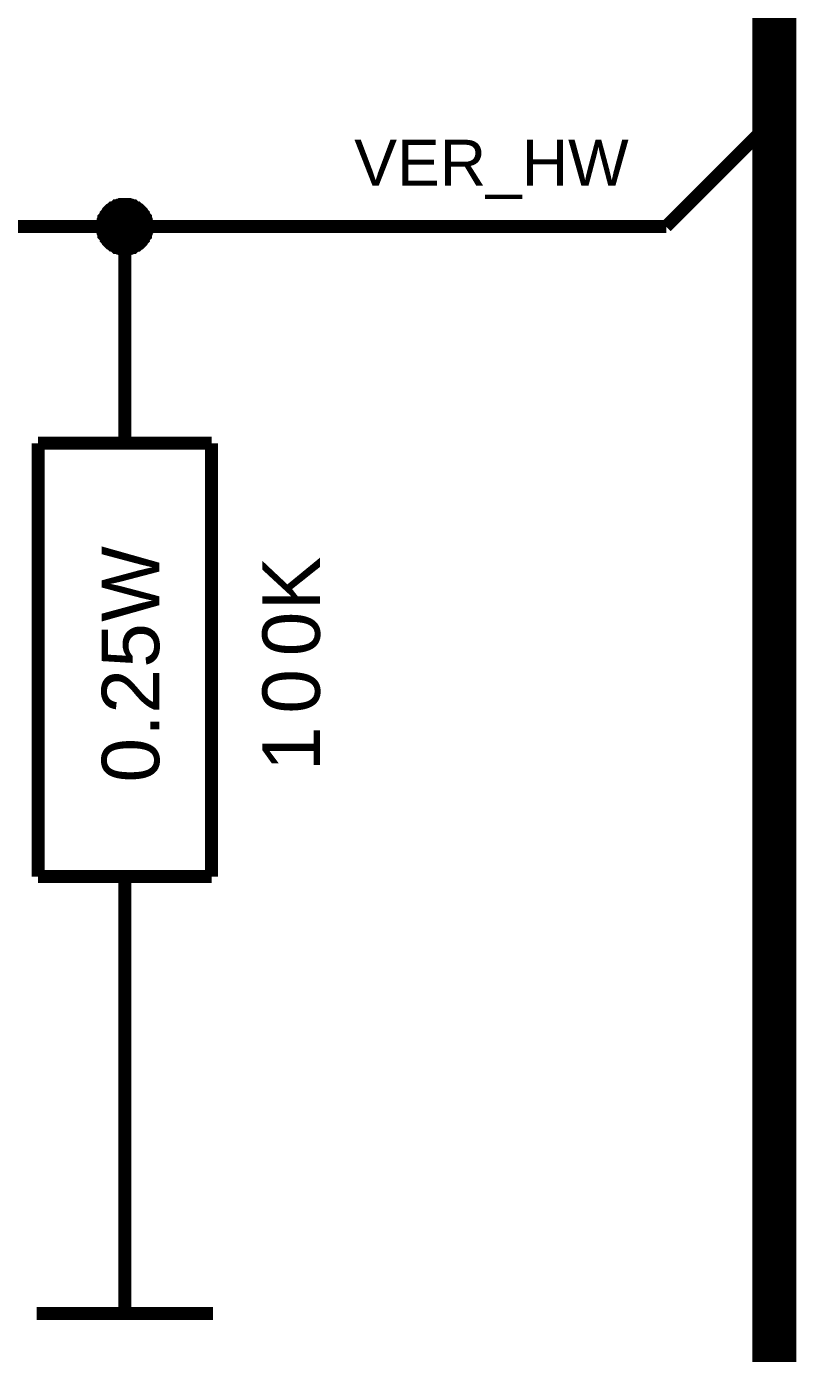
# Model space of a CAD drawing. Header units: millimetres. Extents: x -2024 to 917, y -725 to 13.
# Drawn here: x 582.26 to 600.03, y -372.31 to -341.68 of the extents above; entities that cross this region are included whole.
import ezdxf

# ---------------------------------------------------------------- set-up
doc = ezdxf.new("R2010")
doc.units = ezdxf.units.MM
doc.layers.add('Sheet', color=255, linetype='Continuous')
doc.styles.get("Standard").update_dxf_attribs({"font": 'arial.ttf'})

msp = doc.modelspace()

# ---------------------------------------------------------------- linework, layer by layer
at = {"layer": 'Sheet'}
for points, const_width in [([(599.52, -248.796), (599.52, -443.793)], 1.016), ([(597.021, -346.294), (599.52, -343.794)], 0.3), ([(584.012, -346.294), (584.012, -346.261), (584.012, -346.245), (584.012, -346.211), (584.028, -346.195), (584.028, -346.162), (584.028, -346.145), (584.045, -346.112), (584.045, -346.096), (584.061, -346.079), (584.078, -346.046), (584.095, -346.029), (584.095, -346.013), (584.111, -345.996), (584.128, -345.963), (584.144, -345.946), (584.161, -345.93), (584.177, -345.913), (584.194, -345.897), (584.227, -345.88), (584.243, -345.864), (584.26, -345.864), (584.277, -345.847), (584.31, -345.831), (584.326, -345.814), (584.343, -345.814), (584.376, -345.797), (584.392, -345.797), (584.426, -345.797), (584.442, -345.781), (584.475, -345.781), (584.492, -345.781), (584.525, -345.781)], 0.3), ([(584.012, -346.294), (584.012, -346.261), (584.012, -346.245), (584.012, -346.211), (584.028, -346.195), (584.028, -346.162), (584.028, -346.145), (584.045, -346.112), (584.045, -346.096), (584.061, -346.079), (584.078, -346.046), (584.095, -346.029), (584.095, -346.013), (584.111, -345.996), (584.128, -345.963), (584.144, -345.946), (584.161, -345.93), (584.177, -345.913), (584.194, -345.897), (584.227, -345.88), (584.243, -345.864), (584.26, -345.864), (584.277, -345.847), (584.31, -345.831), (584.326, -345.814), (584.343, -345.814), (584.376, -345.797), (584.392, -345.797), (584.426, -345.797), (584.442, -345.781), (584.475, -345.781), (584.492, -345.781), (584.525, -345.781)], 0.3), ([(584.012, -346.294), (584.012, -346.261), (584.012, -346.245), (584.012, -346.211), (584.028, -346.195), (584.028, -346.162), (584.028, -346.145), (584.045, -346.112), (584.045, -346.096), (584.061, -346.079), (584.078, -346.046), (584.095, -346.029), (584.095, -346.013), (584.111, -345.996), (584.128, -345.963), (584.144, -345.946), (584.161, -345.93), (584.177, -345.913), (584.194, -345.897), (584.227, -345.88), (584.243, -345.864), (584.26, -345.864), (584.277, -345.847), (584.31, -345.831), (584.326, -345.814), (584.343, -345.814), (584.376, -345.797), (584.392, -345.797), (584.426, -345.797), (584.442, -345.781), (584.475, -345.781), (584.492, -345.781), (584.525, -345.781)], 0.3), ([(584.012, -346.294), (584.012, -346.261), (584.012, -346.245), (584.012, -346.211), (584.028, -346.195), (584.028, -346.162), (584.028, -346.145), (584.045, -346.112), (584.045, -346.096), (584.061, -346.079), (584.078, -346.046), (584.095, -346.029), (584.095, -346.013), (584.111, -345.996), (584.128, -345.963), (584.144, -345.946), (584.161, -345.93), (584.177, -345.913), (584.194, -345.897), (584.227, -345.88), (584.243, -345.864), (584.26, -345.864), (584.277, -345.847), (584.31, -345.831), (584.326, -345.814), (584.343, -345.814), (584.376, -345.797), (584.392, -345.797), (584.426, -345.797), (584.442, -345.781), (584.475, -345.781), (584.492, -345.781), (584.525, -345.781)], 0.3), ([(584.012, -346.294), (584.012, -346.261), (584.012, -346.245), (584.012, -346.211), (584.028, -346.195), (584.028, -346.162), (584.028, -346.145), (584.045, -346.112), (584.045, -346.096), (584.061, -346.079), (584.078, -346.046), (584.095, -346.029), (584.095, -346.013), (584.111, -345.996), (584.128, -345.963), (584.144, -345.946), (584.161, -345.93), (584.177, -345.913), (584.194, -345.897), (584.227, -345.88), (584.243, -345.864), (584.26, -345.864), (584.277, -345.847), (584.31, -345.831), (584.326, -345.814), (584.343, -345.814), (584.376, -345.797), (584.392, -345.797), (584.426, -345.797), (584.442, -345.781), (584.475, -345.781), (584.492, -345.781), (584.525, -345.781)], 0.0991), ([(584.012, -346.294), (584.012, -346.261), (584.012, -346.245), (584.012, -346.211), (584.028, -346.195), (584.028, -346.162), (584.028, -346.145), (584.045, -346.112), (584.045, -346.096), (584.061, -346.079), (584.078, -346.046), (584.095, -346.029), (584.095, -346.013), (584.111, -345.996), (584.128, -345.963), (584.144, -345.946), (584.161, -345.93), (584.177, -345.913), (584.194, -345.897), (584.227, -345.88), (584.243, -345.864), (584.26, -345.864), (584.277, -345.847), (584.31, -345.831), (584.326, -345.814), (584.343, -345.814), (584.376, -345.797), (584.392, -345.797), (584.426, -345.797), (584.442, -345.781), (584.475, -345.781), (584.492, -345.781), (584.525, -345.781)], 0.0991), ([(584.012, -346.294), (584.012, -346.261), (584.012, -346.245), (584.012, -346.211), (584.028, -346.195), (584.028, -346.162), (584.028, -346.145), (584.045, -346.112), (584.045, -346.096), (584.061, -346.079), (584.078, -346.046), (584.095, -346.029), (584.095, -346.013), (584.111, -345.996), (584.128, -345.963), (584.144, -345.946), (584.161, -345.93), (584.177, -345.913), (584.194, -345.897), (584.227, -345.88), (584.243, -345.864), (584.26, -345.864), (584.277, -345.847), (584.31, -345.831), (584.326, -345.814), (584.343, -345.814), (584.376, -345.797), (584.392, -345.797), (584.426, -345.797), (584.442, -345.781), (584.475, -345.781), (584.492, -345.781), (584.525, -345.781)], 0.0991), ([(584.012, -346.294), (584.012, -346.261), (584.012, -346.245), (584.012, -346.211), (584.028, -346.195), (584.028, -346.162), (584.028, -346.145), (584.045, -346.112), (584.045, -346.096), (584.061, -346.079), (584.078, -346.046), (584.095, -346.029), (584.095, -346.013), (584.111, -345.996), (584.128, -345.963), (584.144, -345.946), (584.161, -345.93), (584.177, -345.913), (584.194, -345.897), (584.227, -345.88), (584.243, -345.864), (584.26, -345.864), (584.277, -345.847), (584.31, -345.831), (584.326, -345.814), (584.343, -345.814), (584.376, -345.797), (584.392, -345.797), (584.426, -345.797), (584.442, -345.781), (584.475, -345.781), (584.492, -345.781), (584.525, -345.781)], 0.0991), ([(584.525, -345.781), (584.525, -345.781)], 0.3), ([(584.525, -345.781), (584.558, -345.781), (584.575, -345.781), (584.608, -345.781), (584.624, -345.797), (584.657, -345.797), (584.674, -345.797), (584.707, -345.814), (584.723, -345.814), (584.74, -345.831), (584.773, -345.847), (584.79, -345.864), (584.806, -345.864), (584.823, -345.88), (584.856, -345.897), (584.872, -345.913), (584.889, -345.93), (584.906, -345.946), (584.922, -345.963), (584.939, -345.996), (584.955, -346.013), (584.955, -346.029), (584.972, -346.046), (584.988, -346.079), (585.005, -346.096), (585.005, -346.112), (585.021, -346.145), (585.021, -346.162), (585.021, -346.195), (585.038, -346.211), (585.038, -346.245), (585.038, -346.261), (585.038, -346.294)], 0.3), ([(584.525, -345.781), (584.525, -345.781)], 0.3), ([(584.525, -345.781), (584.558, -345.781), (584.575, -345.781), (584.608, -345.781), (584.624, -345.797), (584.657, -345.797), (584.674, -345.797), (584.707, -345.814), (584.723, -345.814), (584.74, -345.831), (584.773, -345.847), (584.79, -345.864), (584.806, -345.864), (584.823, -345.88), (584.856, -345.897), (584.872, -345.913), (584.889, -345.93), (584.906, -345.946), (584.922, -345.963), (584.939, -345.996), (584.955, -346.013), (584.955, -346.029), (584.972, -346.046), (584.988, -346.079), (585.005, -346.096), (585.005, -346.112), (585.021, -346.145), (585.021, -346.162), (585.021, -346.195), (585.038, -346.211), (585.038, -346.245), (585.038, -346.261), (585.038, -346.294)], 0.3), ([(584.525, -345.781), (584.525, -345.781)], 0.3), ([(584.525, -345.781), (584.558, -345.781), (584.575, -345.781), (584.608, -345.781), (584.624, -345.797), (584.657, -345.797), (584.674, -345.797), (584.707, -345.814), (584.723, -345.814), (584.74, -345.831), (584.773, -345.847), (584.79, -345.864), (584.806, -345.864), (584.823, -345.88), (584.856, -345.897), (584.872, -345.913), (584.889, -345.93), (584.906, -345.946), (584.922, -345.963), (584.939, -345.996), (584.955, -346.013), (584.955, -346.029), (584.972, -346.046), (584.988, -346.079), (585.005, -346.096), (585.005, -346.112), (585.021, -346.145), (585.021, -346.162), (585.021, -346.195), (585.038, -346.211), (585.038, -346.245), (585.038, -346.261), (585.038, -346.294)], 0.3), ([(584.525, -345.781), (584.525, -345.781)], 0.3), ([(584.525, -345.781), (584.558, -345.781), (584.575, -345.781), (584.608, -345.781), (584.624, -345.797), (584.657, -345.797), (584.674, -345.797), (584.707, -345.814), (584.723, -345.814), (584.74, -345.831), (584.773, -345.847), (584.79, -345.864), (584.806, -345.864), (584.823, -345.88), (584.856, -345.897), (584.872, -345.913), (584.889, -345.93), (584.906, -345.946), (584.922, -345.963), (584.939, -345.996), (584.955, -346.013), (584.955, -346.029), (584.972, -346.046), (584.988, -346.079), (585.005, -346.096), (585.005, -346.112), (585.021, -346.145), (585.021, -346.162), (585.021, -346.195), (585.038, -346.211), (585.038, -346.245), (585.038, -346.261), (585.038, -346.294)], 0.3), ([(584.525, -345.781), (584.525, -345.781)], 0.0991), ([(584.525, -345.781), (584.558, -345.781), (584.575, -345.781), (584.608, -345.781), (584.624, -345.797), (584.657, -345.797), (584.674, -345.797), (584.707, -345.814), (584.723, -345.814), (584.74, -345.831), (584.773, -345.847), (584.79, -345.864), (584.806, -345.864), (584.823, -345.88), (584.856, -345.897), (584.872, -345.913), (584.889, -345.93), (584.906, -345.946), (584.922, -345.963), (584.939, -345.996), (584.955, -346.013), (584.955, -346.029), (584.972, -346.046), (584.988, -346.079), (585.005, -346.096), (585.005, -346.112), (585.021, -346.145), (585.021, -346.162), (585.021, -346.195), (585.038, -346.211), (585.038, -346.245), (585.038, -346.261), (585.038, -346.294)], 0.0991), ([(584.525, -345.781), (584.525, -345.781)], 0.0991), ([(584.525, -345.781), (584.558, -345.781), (584.575, -345.781), (584.608, -345.781), (584.624, -345.797), (584.657, -345.797), (584.674, -345.797), (584.707, -345.814), (584.723, -345.814), (584.74, -345.831), (584.773, -345.847), (584.79, -345.864), (584.806, -345.864), (584.823, -345.88), (584.856, -345.897), (584.872, -345.913), (584.889, -345.93), (584.906, -345.946), (584.922, -345.963), (584.939, -345.996), (584.955, -346.013), (584.955, -346.029), (584.972, -346.046), (584.988, -346.079), (585.005, -346.096), (585.005, -346.112), (585.021, -346.145), (585.021, -346.162), (585.021, -346.195), (585.038, -346.211), (585.038, -346.245), (585.038, -346.261), (585.038, -346.294)], 0.0991), ([(584.525, -345.781), (584.525, -345.781)], 0.0991), ([(584.525, -345.781), (584.558, -345.781), (584.575, -345.781), (584.608, -345.781), (584.624, -345.797), (584.657, -345.797), (584.674, -345.797), (584.707, -345.814), (584.723, -345.814), (584.74, -345.831), (584.773, -345.847), (584.79, -345.864), (584.806, -345.864), (584.823, -345.88), (584.856, -345.897), (584.872, -345.913), (584.889, -345.93), (584.906, -345.946), (584.922, -345.963), (584.939, -345.996), (584.955, -346.013), (584.955, -346.029), (584.972, -346.046), (584.988, -346.079), (585.005, -346.096), (585.005, -346.112), (585.021, -346.145), (585.021, -346.162), (585.021, -346.195), (585.038, -346.211), (585.038, -346.245), (585.038, -346.261), (585.038, -346.294)], 0.0991), ([(584.525, -345.781), (584.525, -345.781)], 0.0991), ([(584.525, -345.781), (584.558, -345.781), (584.575, -345.781), (584.608, -345.781), (584.624, -345.797), (584.657, -345.797), (584.674, -345.797), (584.707, -345.814), (584.723, -345.814), (584.74, -345.831), (584.773, -345.847), (584.79, -345.864), (584.806, -345.864), (584.823, -345.88), (584.856, -345.897), (584.872, -345.913), (584.889, -345.93), (584.906, -345.946), (584.922, -345.963), (584.939, -345.996), (584.955, -346.013), (584.955, -346.029), (584.972, -346.046), (584.988, -346.079), (585.005, -346.096), (585.005, -346.112), (585.021, -346.145), (585.021, -346.162), (585.021, -346.195), (585.038, -346.211), (585.038, -346.245), (585.038, -346.261), (585.038, -346.294)], 0.0991), ([(582.026, -346.294), (584.525, -346.294), (597.021, -346.294)], 0.3), ([(584.525, -346.808), (584.492, -346.808), (584.475, -346.808), (584.442, -346.808), (584.426, -346.791), (584.392, -346.791), (584.376, -346.791), (584.343, -346.774), (584.326, -346.774), (584.31, -346.758), (584.277, -346.741), (584.26, -346.725), (584.243, -346.725), (584.227, -346.708), (584.194, -346.692), (584.177, -346.675), (584.161, -346.659), (584.144, -346.642), (584.128, -346.625), (584.111, -346.592), (584.095, -346.576), (584.095, -346.559), (584.078, -346.543), (584.061, -346.509), (584.045, -346.493), (584.045, -346.476), (584.028, -346.443), (584.028, -346.427), (584.028, -346.394), (584.012, -346.377), (584.012, -346.344), (584.012, -346.327), (584.012, -346.294)], 0.3), ([(584.012, -346.294), (584.012, -346.294)], 0.3), ([(584.525, -346.808), (584.492, -346.808), (584.475, -346.808), (584.442, -346.808), (584.426, -346.791), (584.392, -346.791), (584.376, -346.791), (584.343, -346.774), (584.326, -346.774), (584.31, -346.758), (584.277, -346.741), (584.26, -346.725), (584.243, -346.725), (584.227, -346.708), (584.194, -346.692), (584.177, -346.675), (584.161, -346.659), (584.144, -346.642), (584.128, -346.625), (584.111, -346.592), (584.095, -346.576), (584.095, -346.559), (584.078, -346.543), (584.061, -346.509), (584.045, -346.493), (584.045, -346.476), (584.028, -346.443), (584.028, -346.427), (584.028, -346.394), (584.012, -346.377), (584.012, -346.344), (584.012, -346.327), (584.012, -346.294)], 0.3), ([(584.012, -346.294), (584.012, -346.294)], 0.3), ([(584.525, -346.808), (584.492, -346.808), (584.475, -346.808), (584.442, -346.808), (584.426, -346.791), (584.392, -346.791), (584.376, -346.791), (584.343, -346.774), (584.326, -346.774), (584.31, -346.758), (584.277, -346.741), (584.26, -346.725), (584.243, -346.725), (584.227, -346.708), (584.194, -346.692), (584.177, -346.675), (584.161, -346.659), (584.144, -346.642), (584.128, -346.625), (584.111, -346.592), (584.095, -346.576), (584.095, -346.559), (584.078, -346.543), (584.061, -346.509), (584.045, -346.493), (584.045, -346.476), (584.028, -346.443), (584.028, -346.427), (584.028, -346.394), (584.012, -346.377), (584.012, -346.344), (584.012, -346.327), (584.012, -346.294)], 0.3), ([(584.012, -346.294), (584.012, -346.294)], 0.3), ([(584.525, -346.808), (584.492, -346.808), (584.475, -346.808), (584.442, -346.808), (584.426, -346.791), (584.392, -346.791), (584.376, -346.791), (584.343, -346.774), (584.326, -346.774), (584.31, -346.758), (584.277, -346.741), (584.26, -346.725), (584.243, -346.725), (584.227, -346.708), (584.194, -346.692), (584.177, -346.675), (584.161, -346.659), (584.144, -346.642), (584.128, -346.625), (584.111, -346.592), (584.095, -346.576), (584.095, -346.559), (584.078, -346.543), (584.061, -346.509), (584.045, -346.493), (584.045, -346.476), (584.028, -346.443), (584.028, -346.427), (584.028, -346.394), (584.012, -346.377), (584.012, -346.344), (584.012, -346.327), (584.012, -346.294)], 0.3), ([(584.012, -346.294), (584.012, -346.294)], 0.3), ([(584.525, -346.808), (584.492, -346.808), (584.475, -346.808), (584.442, -346.808), (584.426, -346.791), (584.392, -346.791), (584.376, -346.791), (584.343, -346.774), (584.326, -346.774), (584.31, -346.758), (584.277, -346.741), (584.26, -346.725), (584.243, -346.725), (584.227, -346.708), (584.194, -346.692), (584.177, -346.675), (584.161, -346.659), (584.144, -346.642), (584.128, -346.625), (584.111, -346.592), (584.095, -346.576), (584.095, -346.559), (584.078, -346.543), (584.061, -346.509), (584.045, -346.493), (584.045, -346.476), (584.028, -346.443), (584.028, -346.427), (584.028, -346.394), (584.012, -346.377), (584.012, -346.344), (584.012, -346.327), (584.012, -346.294)], 0.0991), ([(584.012, -346.294), (584.012, -346.294)], 0.0991), ([(584.525, -346.808), (584.492, -346.808), (584.475, -346.808), (584.442, -346.808), (584.426, -346.791), (584.392, -346.791), (584.376, -346.791), (584.343, -346.774), (584.326, -346.774), (584.31, -346.758), (584.277, -346.741), (584.26, -346.725), (584.243, -346.725), (584.227, -346.708), (584.194, -346.692), (584.177, -346.675), (584.161, -346.659), (584.144, -346.642), (584.128, -346.625), (584.111, -346.592), (584.095, -346.576), (584.095, -346.559), (584.078, -346.543), (584.061, -346.509), (584.045, -346.493), (584.045, -346.476), (584.028, -346.443), (584.028, -346.427), (584.028, -346.394), (584.012, -346.377), (584.012, -346.344), (584.012, -346.327), (584.012, -346.294)], 0.0991), ([(584.012, -346.294), (584.012, -346.294)], 0.0991), ([(584.525, -346.808), (584.492, -346.808), (584.475, -346.808), (584.442, -346.808), (584.426, -346.791), (584.392, -346.791), (584.376, -346.791), (584.343, -346.774), (584.326, -346.774), (584.31, -346.758), (584.277, -346.741), (584.26, -346.725), (584.243, -346.725), (584.227, -346.708), (584.194, -346.692), (584.177, -346.675), (584.161, -346.659), (584.144, -346.642), (584.128, -346.625), (584.111, -346.592), (584.095, -346.576), (584.095, -346.559), (584.078, -346.543), (584.061, -346.509), (584.045, -346.493), (584.045, -346.476), (584.028, -346.443), (584.028, -346.427), (584.028, -346.394), (584.012, -346.377), (584.012, -346.344), (584.012, -346.327), (584.012, -346.294)], 0.0991), ([(584.012, -346.294), (584.012, -346.294)], 0.0991), ([(584.525, -346.808), (584.492, -346.808), (584.475, -346.808), (584.442, -346.808), (584.426, -346.791), (584.392, -346.791), (584.376, -346.791), (584.343, -346.774), (584.326, -346.774), (584.31, -346.758), (584.277, -346.741), (584.26, -346.725), (584.243, -346.725), (584.227, -346.708), (584.194, -346.692), (584.177, -346.675), (584.161, -346.659), (584.144, -346.642), (584.128, -346.625), (584.111, -346.592), (584.095, -346.576), (584.095, -346.559), (584.078, -346.543), (584.061, -346.509), (584.045, -346.493), (584.045, -346.476), (584.028, -346.443), (584.028, -346.427), (584.028, -346.394), (584.012, -346.377), (584.012, -346.344), (584.012, -346.327), (584.012, -346.294)], 0.0991), ([(584.012, -346.294), (584.012, -346.294)], 0.0991), ([(585.038, -346.294), (585.038, -346.327), (585.038, -346.344), (585.038, -346.377), (585.021, -346.394), (585.021, -346.427), (585.021, -346.443), (585.005, -346.476), (585.005, -346.493), (584.988, -346.509), (584.972, -346.543), (584.955, -346.559), (584.955, -346.576), (584.939, -346.592), (584.922, -346.625), (584.906, -346.642), (584.889, -346.659), (584.872, -346.675), (584.856, -346.692), (584.823, -346.708), (584.806, -346.725), (584.79, -346.725), (584.773, -346.741), (584.74, -346.758), (584.723, -346.774), (584.707, -346.774), (584.674, -346.791), (584.657, -346.791), (584.624, -346.791), (584.608, -346.808), (584.575, -346.808), (584.558, -346.808), (584.525, -346.808)], 0.3), ([(584.525, -348.795), (584.525, -346.294)], 0.3), ([(585.038, -346.294), (585.038, -346.327), (585.038, -346.344), (585.038, -346.377), (585.021, -346.394), (585.021, -346.427), (585.021, -346.443), (585.005, -346.476), (585.005, -346.493), (584.988, -346.509), (584.972, -346.543), (584.955, -346.559), (584.955, -346.576), (584.939, -346.592), (584.922, -346.625), (584.906, -346.642), (584.889, -346.659), (584.872, -346.675), (584.856, -346.692), (584.823, -346.708), (584.806, -346.725), (584.79, -346.725), (584.773, -346.741), (584.74, -346.758), (584.723, -346.774), (584.707, -346.774), (584.674, -346.791), (584.657, -346.791), (584.624, -346.791), (584.608, -346.808), (584.575, -346.808), (584.558, -346.808), (584.525, -346.808)], 0.3), ([(585.038, -346.294), (585.038, -346.327), (585.038, -346.344), (585.038, -346.377), (585.021, -346.394), (585.021, -346.427), (585.021, -346.443), (585.005, -346.476), (585.005, -346.493), (584.988, -346.509), (584.972, -346.543), (584.955, -346.559), (584.955, -346.576), (584.939, -346.592), (584.922, -346.625), (584.906, -346.642), (584.889, -346.659), (584.872, -346.675), (584.856, -346.692), (584.823, -346.708), (584.806, -346.725), (584.79, -346.725), (584.773, -346.741), (584.74, -346.758), (584.723, -346.774), (584.707, -346.774), (584.674, -346.791), (584.657, -346.791), (584.624, -346.791), (584.608, -346.808), (584.575, -346.808), (584.558, -346.808), (584.525, -346.808)], 0.3), ([(585.038, -346.294), (585.038, -346.327), (585.038, -346.344), (585.038, -346.377), (585.021, -346.394), (585.021, -346.427), (585.021, -346.443), (585.005, -346.476), (585.005, -346.493), (584.988, -346.509), (584.972, -346.543), (584.955, -346.559), (584.955, -346.576), (584.939, -346.592), (584.922, -346.625), (584.906, -346.642), (584.889, -346.659), (584.872, -346.675), (584.856, -346.692), (584.823, -346.708), (584.806, -346.725), (584.79, -346.725), (584.773, -346.741), (584.74, -346.758), (584.723, -346.774), (584.707, -346.774), (584.674, -346.791), (584.657, -346.791), (584.624, -346.791), (584.608, -346.808), (584.575, -346.808), (584.558, -346.808), (584.525, -346.808)], 0.3), ([(585.038, -346.294), (585.038, -346.327), (585.038, -346.344), (585.038, -346.377), (585.021, -346.394), (585.021, -346.427), (585.021, -346.443), (585.005, -346.476), (585.005, -346.493), (584.988, -346.509), (584.972, -346.543), (584.955, -346.559), (584.955, -346.576), (584.939, -346.592), (584.922, -346.625), (584.906, -346.642), (584.889, -346.659), (584.872, -346.675), (584.856, -346.692), (584.823, -346.708), (584.806, -346.725), (584.79, -346.725), (584.773, -346.741), (584.74, -346.758), (584.723, -346.774), (584.707, -346.774), (584.674, -346.791), (584.657, -346.791), (584.624, -346.791), (584.608, -346.808), (584.575, -346.808), (584.558, -346.808), (584.525, -346.808)], 0.0991), ([(585.038, -346.294), (585.038, -346.327), (585.038, -346.344), (585.038, -346.377), (585.021, -346.394), (585.021, -346.427), (585.021, -346.443), (585.005, -346.476), (585.005, -346.493), (584.988, -346.509), (584.972, -346.543), (584.955, -346.559), (584.955, -346.576), (584.939, -346.592), (584.922, -346.625), (584.906, -346.642), (584.889, -346.659), (584.872, -346.675), (584.856, -346.692), (584.823, -346.708), (584.806, -346.725), (584.79, -346.725), (584.773, -346.741), (584.74, -346.758), (584.723, -346.774), (584.707, -346.774), (584.674, -346.791), (584.657, -346.791), (584.624, -346.791), (584.608, -346.808), (584.575, -346.808), (584.558, -346.808), (584.525, -346.808)], 0.0991), ([(585.038, -346.294), (585.038, -346.327), (585.038, -346.344), (585.038, -346.377), (585.021, -346.394), (585.021, -346.427), (585.021, -346.443), (585.005, -346.476), (585.005, -346.493), (584.988, -346.509), (584.972, -346.543), (584.955, -346.559), (584.955, -346.576), (584.939, -346.592), (584.922, -346.625), (584.906, -346.642), (584.889, -346.659), (584.872, -346.675), (584.856, -346.692), (584.823, -346.708), (584.806, -346.725), (584.79, -346.725), (584.773, -346.741), (584.74, -346.758), (584.723, -346.774), (584.707, -346.774), (584.674, -346.791), (584.657, -346.791), (584.624, -346.791), (584.608, -346.808), (584.575, -346.808), (584.558, -346.808), (584.525, -346.808)], 0.0991), ([(585.038, -346.294), (585.038, -346.327), (585.038, -346.344), (585.038, -346.377), (585.021, -346.394), (585.021, -346.427), (585.021, -346.443), (585.005, -346.476), (585.005, -346.493), (584.988, -346.509), (584.972, -346.543), (584.955, -346.559), (584.955, -346.576), (584.939, -346.592), (584.922, -346.625), (584.906, -346.642), (584.889, -346.659), (584.872, -346.675), (584.856, -346.692), (584.823, -346.708), (584.806, -346.725), (584.79, -346.725), (584.773, -346.741), (584.74, -346.758), (584.723, -346.774), (584.707, -346.774), (584.674, -346.791), (584.657, -346.791), (584.624, -346.791), (584.608, -346.808), (584.575, -346.808), (584.558, -346.808), (584.525, -346.808)], 0.0991), ([(585.038, -346.294), (585.038, -346.294), (585.038, -346.294), (585.038, -346.294), (585.038, -346.294), (585.038, -346.294), (585.038, -346.294), (585.038, -346.294), (585.038, -346.294), (585.038, -346.294), (585.038, -346.294), (585.038, -346.294), (585.038, -346.294), (585.038, -346.294), (585.038, -346.294), (585.038, -346.294), (585.038, -346.294), (585.038, -346.294), (585.038, -346.294), (585.038, -346.294), (585.038, -346.294), (585.038, -346.294), (585.038, -346.294), (585.038, -346.294), (585.038, -346.294), (585.038, -346.294), (585.038, -346.294), (585.038, -346.294), (585.038, -346.294), (585.038, -346.294), (585.038, -346.294), (585.038, -346.294), (585.038, -346.294)], 0.3), ([(585.038, -346.294), (585.038, -346.294)], 0.3), ([(585.038, -346.294), (585.038, -346.294), (585.038, -346.294), (585.038, -346.294), (585.038, -346.294), (585.038, -346.294), (585.038, -346.294), (585.038, -346.294), (585.038, -346.294), (585.038, -346.294), (585.038, -346.294), (585.038, -346.294), (585.038, -346.294), (585.038, -346.294), (585.038, -346.294), (585.038, -346.294), (585.038, -346.294), (585.038, -346.294), (585.038, -346.294), (585.038, -346.294), (585.038, -346.294), (585.038, -346.294), (585.038, -346.294), (585.038, -346.294), (585.038, -346.294), (585.038, -346.294), (585.038, -346.294), (585.038, -346.294), (585.038, -346.294), (585.038, -346.294), (585.038, -346.294), (585.038, -346.294), (585.038, -346.294)], 0.3), ([(585.038, -346.294), (585.038, -346.294)], 0.3), ([(585.038, -346.294), (585.038, -346.294), (585.038, -346.294), (585.038, -346.294), (585.038, -346.294), (585.038, -346.294), (585.038, -346.294), (585.038, -346.294), (585.038, -346.294), (585.038, -346.294), (585.038, -346.294), (585.038, -346.294), (585.038, -346.294), (585.038, -346.294), (585.038, -346.294), (585.038, -346.294), (585.038, -346.294), (585.038, -346.294), (585.038, -346.294), (585.038, -346.294), (585.038, -346.294), (585.038, -346.294), (585.038, -346.294), (585.038, -346.294), (585.038, -346.294), (585.038, -346.294), (585.038, -346.294), (585.038, -346.294), (585.038, -346.294), (585.038, -346.294), (585.038, -346.294), (585.038, -346.294), (585.038, -346.294)], 0.3), ([(585.038, -346.294), (585.038, -346.294)], 0.3), ([(585.038, -346.294), (585.038, -346.294), (585.038, -346.294), (585.038, -346.294), (585.038, -346.294), (585.038, -346.294), (585.038, -346.294), (585.038, -346.294), (585.038, -346.294), (585.038, -346.294), (585.038, -346.294), (585.038, -346.294), (585.038, -346.294), (585.038, -346.294), (585.038, -346.294), (585.038, -346.294), (585.038, -346.294), (585.038, -346.294), (585.038, -346.294), (585.038, -346.294), (585.038, -346.294), (585.038, -346.294), (585.038, -346.294), (585.038, -346.294), (585.038, -346.294), (585.038, -346.294), (585.038, -346.294), (585.038, -346.294), (585.038, -346.294), (585.038, -346.294), (585.038, -346.294), (585.038, -346.294), (585.038, -346.294)], 0.3), ([(585.038, -346.294), (585.038, -346.294)], 0.3), ([(585.038, -346.294), (585.038, -346.294), (585.038, -346.294), (585.038, -346.294), (585.038, -346.294), (585.038, -346.294), (585.038, -346.294), (585.038, -346.294), (585.038, -346.294), (585.038, -346.294), (585.038, -346.294), (585.038, -346.294), (585.038, -346.294), (585.038, -346.294), (585.038, -346.294), (585.038, -346.294), (585.038, -346.294), (585.038, -346.294), (585.038, -346.294), (585.038, -346.294), (585.038, -346.294), (585.038, -346.294), (585.038, -346.294), (585.038, -346.294), (585.038, -346.294), (585.038, -346.294), (585.038, -346.294), (585.038, -346.294), (585.038, -346.294), (585.038, -346.294), (585.038, -346.294), (585.038, -346.294), (585.038, -346.294)], 0.0991), ([(585.038, -346.294), (585.038, -346.294)], 0.0991), ([(585.038, -346.294), (585.038, -346.294), (585.038, -346.294), (585.038, -346.294), (585.038, -346.294), (585.038, -346.294), (585.038, -346.294), (585.038, -346.294), (585.038, -346.294), (585.038, -346.294), (585.038, -346.294), (585.038, -346.294), (585.038, -346.294), (585.038, -346.294), (585.038, -346.294), (585.038, -346.294), (585.038, -346.294), (585.038, -346.294), (585.038, -346.294), (585.038, -346.294), (585.038, -346.294), (585.038, -346.294), (585.038, -346.294), (585.038, -346.294), (585.038, -346.294), (585.038, -346.294), (585.038, -346.294), (585.038, -346.294), (585.038, -346.294), (585.038, -346.294), (585.038, -346.294), (585.038, -346.294), (585.038, -346.294)], 0.0991), ([(585.038, -346.294), (585.038, -346.294)], 0.0991), ([(585.038, -346.294), (585.038, -346.294), (585.038, -346.294), (585.038, -346.294), (585.038, -346.294), (585.038, -346.294), (585.038, -346.294), (585.038, -346.294), (585.038, -346.294), (585.038, -346.294), (585.038, -346.294), (585.038, -346.294), (585.038, -346.294), (585.038, -346.294), (585.038, -346.294), (585.038, -346.294), (585.038, -346.294), (585.038, -346.294), (585.038, -346.294), (585.038, -346.294), (585.038, -346.294), (585.038, -346.294), (585.038, -346.294), (585.038, -346.294), (585.038, -346.294), (585.038, -346.294), (585.038, -346.294), (585.038, -346.294), (585.038, -346.294), (585.038, -346.294), (585.038, -346.294), (585.038, -346.294), (585.038, -346.294)], 0.0991), ([(585.038, -346.294), (585.038, -346.294)], 0.0991), ([(585.038, -346.294), (585.038, -346.294), (585.038, -346.294), (585.038, -346.294), (585.038, -346.294), (585.038, -346.294), (585.038, -346.294), (585.038, -346.294), (585.038, -346.294), (585.038, -346.294), (585.038, -346.294), (585.038, -346.294), (585.038, -346.294), (585.038, -346.294), (585.038, -346.294), (585.038, -346.294), (585.038, -346.294), (585.038, -346.294), (585.038, -346.294), (585.038, -346.294), (585.038, -346.294), (585.038, -346.294), (585.038, -346.294), (585.038, -346.294), (585.038, -346.294), (585.038, -346.294), (585.038, -346.294), (585.038, -346.294), (585.038, -346.294), (585.038, -346.294), (585.038, -346.294), (585.038, -346.294), (585.038, -346.294)], 0.0991), ([(585.038, -346.294), (585.038, -346.294)], 0.0991), ([(584.525, -351.295), (584.525, -348.795)], 0.3), ([(582.522, -351.295), (586.528, -351.295)], 0.3), ([(582.522, -361.297), (582.522, -351.295)], 0.3), ([(586.528, -361.297), (586.528, -351.295)], 0.3), ([(582.522, -361.297), (586.528, -361.297)], 0.3), ([(584.525, -361.297), (584.525, -363.797)], 0.3), ([(584.525, -363.797), (584.525, -366.297)], 0.3), ([(584.525, -366.297), (584.525, -371.381)], 0.3), ([(582.489, -371.381), (586.561, -371.381)], 0.3)]:
    msp.add_lwpolyline(points, dxfattribs=dict(at, const_width=const_width))
at = {"layer": 'Sheet', "const_width": 0.508}
msp.add_lwpolyline([(584.189, -346.286, 1), (584.697, -346.286, 1)], format="xyb", close=True, dxfattribs=at)

# ---------------------------------------------------------------- texts
at = {"layer": 'Sheet'}
msp.add_text('VER_HW', height=1.0598, dxfattribs=at).set_placement((589.821, -345.35))
for s, p in [('W', (585.319, -355.418)), ('K', (589.027, -355.153)), ('0', (589.027, -356.213)), ('5', (585.319, -356.478)), ('2', (585.319, -357.538)), ('0', (589.027, -357.538)), ('.', (585.319, -358.068)), ('1', (589.027, -358.862)), ('0', (585.319, -359.127))]:
    msp.add_text(s, height=1.325, rotation=90, dxfattribs=at).set_placement(p)

doc.saveas('drawing.dxf')
